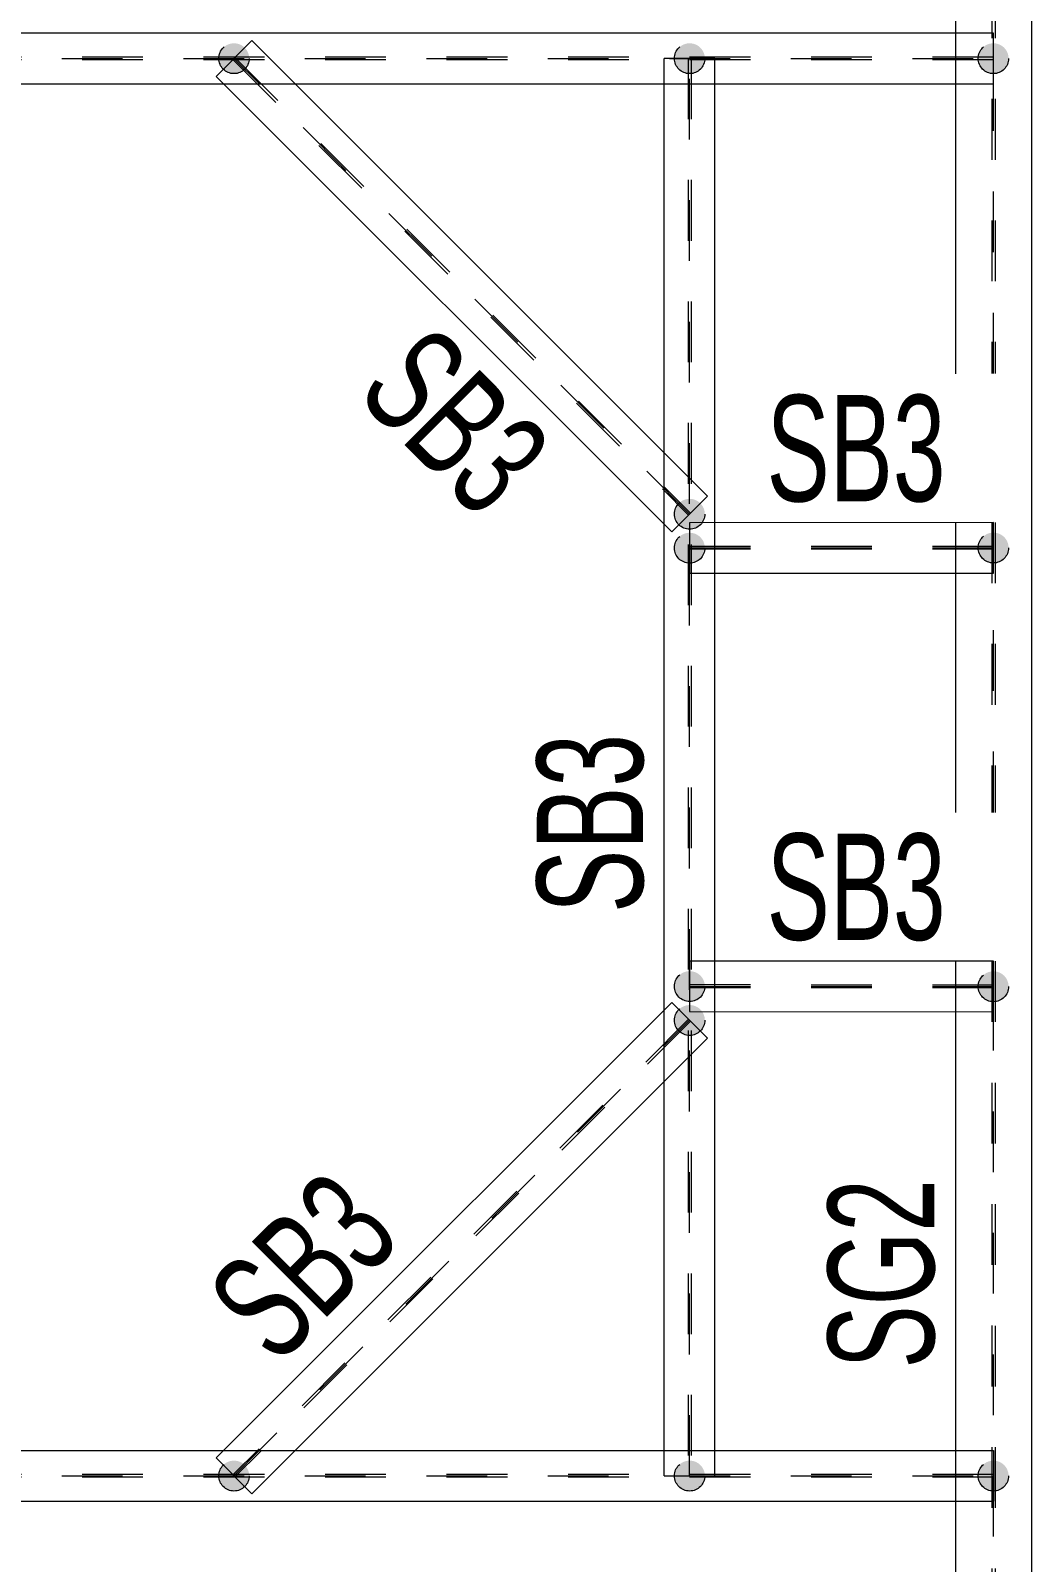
# Model space of a CAD drawing. Header units: millimetres. Extents: x -408 to 426, y -207 to 377.
# Drawn here: x 35 to 67.9, y 107.2 to 157.6 of the extents above; entities that cross this region are included whole.
import ezdxf

# ---------------------------------------------------------------- set-up
doc = ezdxf.new("R2010")
doc.units = ezdxf.units.MM
doc.linetypes.add('XKITLINE00', pattern=[0])
doc.linetypes.add('XKITLINE02', pattern=[4, 2, -2])
doc.layers.add('Part', color=1, linetype='Continuous', lineweight=0)
doc.layers.add('Part mark', color=1, linetype='Continuous', lineweight=0)
doc.styles.add('ROMSIM', font='ARIAL.TTF')

# ---------------------------------------------------------------- blocks, each defined once
blk = doc.blocks.new('*A26')
at = {"layer": 'Part'}
for points in [[(-0.025, 109.501), (-0.049, 109.502), (-0.073, 109.505), (-0.098, 109.51), (-0.121, 109.515), (-0.145, 109.522), (-0.168, 109.529), (-0.191, 109.538), (-0.214, 109.548), (-0.236, 109.559), (-0.257, 109.571), (-0.278, 109.584), (-0.298, 109.598), (-0.317, 109.613), (-0.336, 109.63), (-0.354, 109.646), (-0.37, 109.664), (-0.387, 109.683), (-0.402, 109.702), (-0.416, 109.722), (-0.429, 109.743), (-0.441, 109.764), (-0.452, 109.786), (-0.462, 109.809), (-0.471, 109.832), (-0.478, 109.855), (-0.485, 109.879), (-0.49, 109.902), (-0.495, 109.927), (-0.498, 109.951), (-0.499, 109.975), (-0.5, 110), (-0.499, 110.025), (-0.498, 110.049), (-0.495, 110.073), (-0.49, 110.098), (-0.485, 110.121), (-0.478, 110.145), (-0.471, 110.168), (-0.462, 110.191), (-0.452, 110.214), (-0.441, 110.236), (-0.429, 110.257), (-0.416, 110.278), (-0.402, 110.298), (-0.387, 110.317), (-0.37, 110.336), (-0.354, 110.354), (-0.336, 110.37), (-0.317, 110.387), (-0.298, 110.402), (-0.278, 110.416), (-0.257, 110.429), (-0.236, 110.441), (-0.214, 110.452), (-0.191, 110.462), (-0.168, 110.471), (-0.145, 110.478), (-0.121, 110.485), (-0.098, 110.49), (-0.073, 110.495), (-0.049, 110.498), (-0.025, 110.499), (0, 110.5), (0.025, 110.499), (0.049, 110.498), (0.073, 110.495), (0.098, 110.49), (0.121, 110.485), (0.145, 110.478), (0.168, 110.471), (0.191, 110.462), (0.214, 110.452), (0.236, 110.441), (0.257, 110.429), (0.278, 110.416), (0.298, 110.402), (0.317, 110.387), (0.336, 110.37), (0.354, 110.354), (0.37, 110.336), (0.387, 110.317), (0.402, 110.298), (0.416, 110.278), (0.429, 110.257), (0.441, 110.236), (0.452, 110.214), (0.462, 110.191), (0.471, 110.168), (0.478, 110.145), (0.485, 110.121), (0.49, 110.098), (0.495, 110.073), (0.498, 110.049), (0.499, 110.025), (0.5, 110), (0.499, 109.975), (0.498, 109.951), (0.495, 109.927), (0.49, 109.902), (0.485, 109.879), (0.478, 109.855), (0.471, 109.832), (0.462, 109.809), (0.452, 109.786), (0.441, 109.764), (0.429, 109.743), (0.416, 109.722), (0.402, 109.702), (0.387, 109.683), (0.37, 109.664), (0.354, 109.646), (0.336, 109.63), (0.317, 109.613), (0.298, 109.598), (0.278, 109.584), (0.257, 109.571), (0.236, 109.559), (0.214, 109.548), (0.191, 109.538), (0.168, 109.529), (0.145, 109.522), (0.121, 109.515), (0.098, 109.51), (0.073, 109.505), (0.049, 109.502), (0.025, 109.501), (0, 109.5)], [(66.642, 109.501), (66.618, 109.502), (66.593, 109.505), (66.569, 109.51), (66.545, 109.515), (66.522, 109.522), (66.498, 109.529), (66.475, 109.538), (66.453, 109.548), (66.431, 109.559), (66.41, 109.571), (66.389, 109.584), (66.369, 109.598), (66.349, 109.613), (66.331, 109.63), (66.313, 109.646), (66.296, 109.664), (66.28, 109.683), (66.265, 109.702), (66.251, 109.722), (66.238, 109.743), (66.226, 109.764), (66.215, 109.786), (66.205, 109.809), (66.196, 109.832), (66.188, 109.855), (66.182, 109.879), (66.176, 109.902), (66.172, 109.927), (66.169, 109.951), (66.167, 109.975), (66.167, 110), (66.167, 110.025), (66.169, 110.049), (66.172, 110.073), (66.176, 110.098), (66.182, 110.121), (66.188, 110.145), (66.196, 110.168), (66.205, 110.191), (66.215, 110.214), (66.226, 110.236), (66.238, 110.257), (66.251, 110.278), (66.265, 110.298), (66.28, 110.317), (66.296, 110.336), (66.313, 110.354), (66.331, 110.37), (66.349, 110.387), (66.369, 110.402), (66.389, 110.416), (66.41, 110.429), (66.431, 110.441), (66.453, 110.452), (66.475, 110.462), (66.498, 110.471), (66.522, 110.478), (66.545, 110.485), (66.569, 110.49), (66.593, 110.495), (66.618, 110.498), (66.642, 110.499), (66.667, 110.5), (66.691, 110.499), (66.716, 110.498), (66.74, 110.495), (66.764, 110.49), (66.788, 110.485), (66.812, 110.478), (66.835, 110.471), (66.858, 110.462), (66.88, 110.452), (66.902, 110.441), (66.924, 110.429), (66.944, 110.416), (66.965, 110.402), (66.984, 110.387), (67.002, 110.37), (67.02, 110.354), (67.037, 110.336), (67.053, 110.317), (67.068, 110.298), (67.082, 110.278), (67.096, 110.257), (67.108, 110.236), (67.119, 110.214), (67.129, 110.191), (67.137, 110.168), (67.145, 110.145), (67.152, 110.121), (67.157, 110.098), (67.161, 110.073), (67.164, 110.049), (67.166, 110.025), (67.167, 110), (67.166, 109.975), (67.164, 109.951), (67.161, 109.927), (67.157, 109.902), (67.152, 109.879), (67.145, 109.855), (67.137, 109.832), (67.129, 109.809), (67.119, 109.786), (67.108, 109.764), (67.096, 109.743), (67.082, 109.722), (67.068, 109.702), (67.053, 109.683), (67.037, 109.664), (67.02, 109.646), (67.002, 109.63), (66.984, 109.613), (66.965, 109.598), (66.944, 109.584), (66.924, 109.571), (66.902, 109.559), (66.88, 109.548), (66.858, 109.538), (66.835, 109.529), (66.812, 109.522), (66.788, 109.515), (66.764, 109.51), (66.74, 109.505), (66.716, 109.502), (66.691, 109.501), (66.667, 109.5)]]:
    blk.add_hatch(color=1, dxfattribs=at).paths.add_polyline_path(points, flags=17)
at = {"layer": 'Part', "color": 2, "linetype": 'XKITLINE00', "lineweight": 0}
for p, q in [((0, 110.833), (0, 109.167)), ((0, 110.833), (66.667, 110.833)), ((66.667, 110.833), (66.667, 109.167)), ((0, 109.167), (66.667, 109.167))]:
    blk.add_line(p, q, dxfattribs=at)
at = {"layer": 'Part', "color": 7, "linetype": 'XKITLINE02', "lineweight": 0}
for p, q in [((66.667, 110.046), (0, 110.046)), ((66.667, 109.954), (0, 109.954))]:
    blk.add_line(p, q, dxfattribs=at)
at = {"layer": 'Part', "color": 1, "linetype": 'XKITLINE02', "lineweight": 0}
blk.add_line((0, 110), (66.667, 110), dxfattribs=at)
for centre in [(0, 110), (66.667, 110)]:
    blk.add_circle(centre, 0.5, dxfattribs=at)
blk = doc.blocks.new('*A31')
at = {"layer": 'Part'}
for points in [[(56.642, 125.617), (56.618, 125.619), (56.593, 125.622), (56.569, 125.626), (56.545, 125.632), (56.522, 125.638), (56.498, 125.646), (56.475, 125.655), (56.453, 125.665), (56.431, 125.676), (56.41, 125.688), (56.389, 125.701), (56.369, 125.715), (56.349, 125.73), (56.331, 125.746), (56.313, 125.763), (56.296, 125.781), (56.28, 125.799), (56.265, 125.819), (56.251, 125.839), (56.238, 125.86), (56.226, 125.881), (56.215, 125.903), (56.205, 125.925), (56.196, 125.948), (56.188, 125.972), (56.182, 125.995), (56.176, 126.019), (56.172, 126.043), (56.169, 126.068), (56.167, 126.092), (56.167, 126.117), (56.167, 126.141), (56.169, 126.166), (56.172, 126.19), (56.176, 126.214), (56.182, 126.238), (56.188, 126.262), (56.196, 126.285), (56.205, 126.308), (56.215, 126.33), (56.226, 126.352), (56.238, 126.374), (56.251, 126.394), (56.265, 126.415), (56.28, 126.434), (56.296, 126.452), (56.313, 126.47), (56.331, 126.487), (56.349, 126.503), (56.369, 126.518), (56.389, 126.532), (56.41, 126.546), (56.431, 126.558), (56.453, 126.569), (56.475, 126.579), (56.498, 126.587), (56.522, 126.595), (56.545, 126.602), (56.569, 126.607), (56.593, 126.611), (56.618, 126.614), (56.642, 126.616), (56.667, 126.617), (56.691, 126.616), (56.716, 126.614), (56.74, 126.611), (56.764, 126.607), (56.788, 126.602), (56.812, 126.595), (56.835, 126.587), (56.858, 126.579), (56.88, 126.569), (56.902, 126.558), (56.924, 126.546), (56.944, 126.532), (56.965, 126.518), (56.984, 126.503), (57.002, 126.487), (57.02, 126.47), (57.037, 126.452), (57.053, 126.434), (57.068, 126.415), (57.082, 126.394), (57.096, 126.374), (57.108, 126.352), (57.119, 126.33), (57.129, 126.308), (57.137, 126.285), (57.145, 126.262), (57.152, 126.238), (57.157, 126.214), (57.161, 126.19), (57.164, 126.166), (57.166, 126.141), (57.167, 126.117), (57.166, 126.092), (57.164, 126.068), (57.161, 126.043), (57.157, 126.019), (57.152, 125.995), (57.145, 125.972), (57.137, 125.948), (57.129, 125.925), (57.119, 125.903), (57.108, 125.881), (57.096, 125.86), (57.082, 125.839), (57.068, 125.819), (57.053, 125.799), (57.037, 125.781), (57.02, 125.763), (57.002, 125.746), (56.984, 125.73), (56.965, 125.715), (56.944, 125.701), (56.924, 125.688), (56.902, 125.676), (56.88, 125.665), (56.858, 125.655), (56.835, 125.646), (56.812, 125.638), (56.788, 125.632), (56.764, 125.626), (56.74, 125.622), (56.716, 125.619), (56.691, 125.617), (56.667, 125.617)], [(66.642, 125.612), (66.618, 125.614), (66.593, 125.617), (66.569, 125.621), (66.545, 125.626), (66.522, 125.633), (66.498, 125.64), (66.475, 125.649), (66.453, 125.659), (66.431, 125.67), (66.41, 125.682), (66.389, 125.695), (66.369, 125.71), (66.349, 125.725), (66.331, 125.741), (66.313, 125.758), (66.296, 125.775), (66.28, 125.794), (66.265, 125.813), (66.251, 125.833), (66.238, 125.854), (66.226, 125.875), (66.215, 125.897), (66.205, 125.92), (66.196, 125.943), (66.188, 125.966), (66.182, 125.99), (66.176, 126.014), (66.172, 126.038), (66.169, 126.062), (66.167, 126.087), (66.167, 126.111), (66.167, 126.136), (66.169, 126.16), (66.172, 126.185), (66.176, 126.209), (66.182, 126.233), (66.188, 126.256), (66.196, 126.28), (66.205, 126.303), (66.215, 126.325), (66.226, 126.347), (66.238, 126.368), (66.251, 126.389), (66.265, 126.409), (66.28, 126.428), (66.296, 126.447), (66.313, 126.465), (66.331, 126.482), (66.349, 126.498), (66.369, 126.513), (66.389, 126.527), (66.41, 126.54), (66.431, 126.552), (66.453, 126.563), (66.475, 126.573), (66.498, 126.582), (66.522, 126.59), (66.545, 126.596), (66.569, 126.602), (66.593, 126.606), (66.618, 126.609), (66.642, 126.611), (66.667, 126.611), (66.691, 126.611), (66.716, 126.609), (66.74, 126.606), (66.764, 126.602), (66.788, 126.596), (66.812, 126.59), (66.835, 126.582), (66.858, 126.573), (66.88, 126.563), (66.902, 126.552), (66.924, 126.54), (66.944, 126.527), (66.965, 126.513), (66.984, 126.498), (67.002, 126.482), (67.02, 126.465), (67.037, 126.447), (67.053, 126.428), (67.068, 126.409), (67.082, 126.389), (67.096, 126.368), (67.108, 126.347), (67.119, 126.325), (67.129, 126.303), (67.137, 126.28), (67.145, 126.256), (67.152, 126.233), (67.157, 126.209), (67.161, 126.185), (67.164, 126.16), (67.166, 126.136), (67.167, 126.111), (67.166, 126.087), (67.164, 126.062), (67.161, 126.038), (67.157, 126.014), (67.152, 125.99), (67.145, 125.966), (67.137, 125.943), (67.129, 125.92), (67.119, 125.897), (67.108, 125.875), (67.096, 125.854), (67.082, 125.833), (67.068, 125.813), (67.053, 125.794), (67.037, 125.775), (67.02, 125.758), (67.002, 125.741), (66.984, 125.725), (66.965, 125.71), (66.944, 125.695), (66.924, 125.682), (66.902, 125.67), (66.88, 125.659), (66.858, 125.649), (66.835, 125.64), (66.812, 125.633), (66.788, 125.626), (66.764, 125.621), (66.74, 125.617), (66.716, 125.614), (66.691, 125.612), (66.667, 125.611)]]:
    blk.add_hatch(color=1, dxfattribs=at).paths.add_polyline_path(points, flags=17)
at = {"layer": 'Part', "color": 2, "linetype": 'XKITLINE00', "lineweight": 0}
for p, q in [((56.667, 126.95), (56.666, 125.283)), ((58.501, 126.949), (56.667, 126.95)), ((66.667, 126.944), (58.501, 126.949)), ((66.666, 125.278), (66.667, 126.944)), ((56.666, 125.283), (66.666, 125.278))]:
    blk.add_line(p, q, dxfattribs=at)
at = {"layer": 'Part', "color": 7, "linetype": 'XKITLINE02', "lineweight": 0}
for p, q in [((66.667, 126.157), (56.667, 126.162)), ((66.667, 126.065), (56.667, 126.071))]:
    blk.add_line(p, q, dxfattribs=at)
at = {"layer": 'Part', "color": 1, "linetype": 'XKITLINE02', "lineweight": 0}
blk.add_line((56.667, 126.117), (66.667, 126.111), dxfattribs=at)
for centre in [(56.667, 126.117), (66.667, 126.111)]:
    blk.add_circle(centre, 0.5, dxfattribs=at)
blk = doc.blocks.new('*A33')
at = {"layer": 'Part'}
for points in [[(56.642, 124.501), (56.618, 124.502), (56.593, 124.505), (56.569, 124.51), (56.545, 124.515), (56.522, 124.522), (56.498, 124.529), (56.475, 124.538), (56.453, 124.548), (56.431, 124.559), (56.41, 124.571), (56.389, 124.584), (56.369, 124.598), (56.349, 124.613), (56.331, 124.63), (56.313, 124.646), (56.296, 124.664), (56.28, 124.683), (56.265, 124.702), (56.251, 124.722), (56.238, 124.743), (56.226, 124.764), (56.215, 124.786), (56.205, 124.809), (56.196, 124.832), (56.188, 124.855), (56.182, 124.879), (56.176, 124.902), (56.172, 124.927), (56.169, 124.951), (56.167, 124.975), (56.167, 125), (56.167, 125.025), (56.169, 125.049), (56.172, 125.073), (56.176, 125.098), (56.182, 125.121), (56.188, 125.145), (56.196, 125.168), (56.205, 125.191), (56.215, 125.214), (56.226, 125.236), (56.238, 125.257), (56.251, 125.278), (56.265, 125.298), (56.28, 125.317), (56.296, 125.336), (56.313, 125.354), (56.331, 125.37), (56.349, 125.387), (56.369, 125.402), (56.389, 125.416), (56.41, 125.429), (56.431, 125.441), (56.453, 125.452), (56.475, 125.462), (56.498, 125.471), (56.522, 125.478), (56.545, 125.485), (56.569, 125.49), (56.593, 125.495), (56.618, 125.498), (56.642, 125.499), (56.667, 125.5), (56.691, 125.499), (56.716, 125.498), (56.74, 125.495), (56.764, 125.49), (56.788, 125.485), (56.812, 125.478), (56.835, 125.471), (56.858, 125.462), (56.88, 125.452), (56.902, 125.441), (56.924, 125.429), (56.944, 125.416), (56.965, 125.402), (56.984, 125.387), (57.002, 125.37), (57.02, 125.354), (57.037, 125.336), (57.053, 125.317), (57.068, 125.298), (57.082, 125.278), (57.096, 125.257), (57.108, 125.236), (57.119, 125.214), (57.129, 125.191), (57.137, 125.168), (57.145, 125.145), (57.152, 125.121), (57.157, 125.098), (57.161, 125.073), (57.164, 125.049), (57.166, 125.025), (57.167, 125), (57.166, 124.975), (57.164, 124.951), (57.161, 124.927), (57.157, 124.902), (57.152, 124.879), (57.145, 124.855), (57.137, 124.832), (57.129, 124.809), (57.119, 124.786), (57.108, 124.764), (57.096, 124.743), (57.082, 124.722), (57.068, 124.702), (57.053, 124.683), (57.037, 124.664), (57.02, 124.646), (57.002, 124.63), (56.984, 124.613), (56.965, 124.598), (56.944, 124.584), (56.924, 124.571), (56.902, 124.559), (56.88, 124.548), (56.858, 124.538), (56.835, 124.529), (56.812, 124.522), (56.788, 124.515), (56.764, 124.51), (56.74, 124.505), (56.716, 124.502), (56.691, 124.501), (56.667, 124.5)], [(41.642, 109.501), (41.618, 109.502), (41.593, 109.505), (41.569, 109.51), (41.545, 109.515), (41.522, 109.522), (41.498, 109.529), (41.475, 109.538), (41.453, 109.548), (41.431, 109.559), (41.41, 109.571), (41.389, 109.584), (41.369, 109.598), (41.349, 109.613), (41.331, 109.63), (41.313, 109.646), (41.296, 109.664), (41.28, 109.683), (41.265, 109.702), (41.251, 109.722), (41.238, 109.743), (41.226, 109.764), (41.215, 109.786), (41.205, 109.809), (41.196, 109.832), (41.188, 109.855), (41.182, 109.879), (41.176, 109.902), (41.172, 109.927), (41.169, 109.951), (41.167, 109.975), (41.167, 110), (41.167, 110.025), (41.169, 110.049), (41.172, 110.073), (41.176, 110.098), (41.182, 110.121), (41.188, 110.145), (41.196, 110.168), (41.205, 110.191), (41.215, 110.214), (41.226, 110.236), (41.238, 110.257), (41.251, 110.278), (41.265, 110.298), (41.28, 110.317), (41.296, 110.336), (41.313, 110.354), (41.331, 110.37), (41.349, 110.387), (41.369, 110.402), (41.389, 110.416), (41.41, 110.429), (41.431, 110.441), (41.453, 110.452), (41.475, 110.462), (41.498, 110.471), (41.522, 110.478), (41.545, 110.485), (41.569, 110.49), (41.593, 110.495), (41.618, 110.498), (41.642, 110.499), (41.667, 110.5), (41.691, 110.499), (41.716, 110.498), (41.74, 110.495), (41.764, 110.49), (41.788, 110.485), (41.812, 110.478), (41.835, 110.471), (41.858, 110.462), (41.88, 110.452), (41.902, 110.441), (41.924, 110.429), (41.944, 110.416), (41.965, 110.402), (41.984, 110.387), (42.002, 110.37), (42.02, 110.354), (42.037, 110.336), (42.053, 110.317), (42.068, 110.298), (42.082, 110.278), (42.096, 110.257), (42.108, 110.236), (42.119, 110.214), (42.129, 110.191), (42.137, 110.168), (42.145, 110.145), (42.152, 110.121), (42.157, 110.098), (42.161, 110.073), (42.164, 110.049), (42.166, 110.025), (42.167, 110), (42.166, 109.975), (42.164, 109.951), (42.161, 109.927), (42.157, 109.902), (42.152, 109.879), (42.145, 109.855), (42.137, 109.832), (42.129, 109.809), (42.119, 109.786), (42.108, 109.764), (42.096, 109.743), (42.082, 109.722), (42.068, 109.702), (42.053, 109.683), (42.037, 109.664), (42.02, 109.646), (42.002, 109.63), (41.984, 109.613), (41.965, 109.598), (41.944, 109.584), (41.924, 109.571), (41.902, 109.559), (41.88, 109.548), (41.858, 109.538), (41.835, 109.529), (41.812, 109.522), (41.788, 109.515), (41.764, 109.51), (41.74, 109.505), (41.716, 109.502), (41.691, 109.501), (41.667, 109.5)]]:
    blk.add_hatch(color=1, dxfattribs=at).paths.add_polyline_path(points, flags=17)
at = {"layer": 'Part', "color": 2, "linetype": 'XKITLINE00', "lineweight": 0}
for p, q in [((56.077, 125.589), (43.081, 112.593)), ((57.256, 124.411), (56.077, 125.589)), ((42.256, 109.411), (57.256, 124.411)), ((43.081, 112.593), (41.077, 110.589)), ((41.077, 110.589), (42.256, 109.411))]:
    blk.add_line(p, q, dxfattribs=at)
at = {"layer": 'Part', "color": 7, "linetype": 'XKITLINE02', "lineweight": 0}
for p, q in [((56.634, 125.032), (41.634, 110.032)), ((56.699, 124.968), (41.699, 109.968))]:
    blk.add_line(p, q, dxfattribs=at)
at = {"layer": 'Part', "color": 1, "linetype": 'XKITLINE02', "lineweight": 0}
blk.add_line((41.667, 110), (56.667, 125), dxfattribs=at)
for centre in [(56.667, 125), (41.667, 110)]:
    blk.add_circle(centre, 0.5, dxfattribs=at)
blk = doc.blocks.new('*A36')
at = {"layer": 'Part', "color": 2, "linetype": 'XKITLINE00', "lineweight": 0}
for p, q in [((65.417, 183.267), (65.417, 146.288)), ((67.917, 183.267), (67.917, 100.067)), ((65.417, 141.388), (65.417, 131.845)), ((65.417, 126.945), (65.417, 100.067))]:
    blk.add_line(p, q, dxfattribs=at)
at = {"layer": 'Part', "color": 7, "linetype": 'XKITLINE02', "lineweight": 0}
for p, q in [((66.612, 183.333), (66.612, 146.289)), ((66.721, 183.333), (66.721, 146.289)), ((66.612, 141.389), (66.612, 131.845)), ((66.721, 141.389), (66.721, 131.844)), ((66.612, 126.945), (66.612, 100)), ((66.721, 126.944), (66.721, 100))]:
    blk.add_line(p, q, dxfattribs=at)
at = {"layer": 'Part', "color": 1, "linetype": 'XKITLINE02', "lineweight": 0}
for p, q in [((66.667, 146.289), (66.667, 183.333)), ((66.667, 131.845), (66.667, 141.389)), ((66.667, 100), (66.667, 126.945))]:
    blk.add_line(p, q, dxfattribs=at)
blk = doc.blocks.new('*A38')
at = {"layer": 'Part'}
for points in [[(-0.025, 156.167), (-0.049, 156.169), (-0.073, 156.172), (-0.098, 156.176), (-0.121, 156.182), (-0.145, 156.188), (-0.168, 156.196), (-0.191, 156.205), (-0.214, 156.215), (-0.236, 156.226), (-0.257, 156.238), (-0.278, 156.251), (-0.298, 156.265), (-0.317, 156.28), (-0.336, 156.296), (-0.354, 156.313), (-0.37, 156.331), (-0.387, 156.349), (-0.402, 156.369), (-0.416, 156.389), (-0.429, 156.41), (-0.441, 156.431), (-0.452, 156.453), (-0.462, 156.475), (-0.471, 156.498), (-0.478, 156.522), (-0.485, 156.545), (-0.49, 156.569), (-0.495, 156.593), (-0.498, 156.618), (-0.499, 156.642), (-0.5, 156.667), (-0.499, 156.691), (-0.498, 156.716), (-0.495, 156.74), (-0.49, 156.764), (-0.485, 156.788), (-0.478, 156.812), (-0.471, 156.835), (-0.462, 156.858), (-0.452, 156.88), (-0.441, 156.902), (-0.429, 156.924), (-0.416, 156.944), (-0.402, 156.965), (-0.387, 156.984), (-0.37, 157.002), (-0.354, 157.02), (-0.336, 157.037), (-0.317, 157.053), (-0.298, 157.068), (-0.278, 157.082), (-0.257, 157.096), (-0.236, 157.108), (-0.214, 157.119), (-0.191, 157.129), (-0.168, 157.137), (-0.145, 157.145), (-0.121, 157.152), (-0.098, 157.157), (-0.073, 157.161), (-0.049, 157.164), (-0.025, 157.166), (0, 157.167), (0.025, 157.166), (0.049, 157.164), (0.073, 157.161), (0.098, 157.157), (0.121, 157.152), (0.145, 157.145), (0.168, 157.137), (0.191, 157.129), (0.214, 157.119), (0.236, 157.108), (0.257, 157.096), (0.278, 157.082), (0.298, 157.068), (0.317, 157.053), (0.336, 157.037), (0.354, 157.02), (0.37, 157.002), (0.387, 156.984), (0.402, 156.965), (0.416, 156.944), (0.429, 156.924), (0.441, 156.902), (0.452, 156.88), (0.462, 156.858), (0.471, 156.835), (0.478, 156.812), (0.485, 156.788), (0.49, 156.764), (0.495, 156.74), (0.498, 156.716), (0.499, 156.691), (0.5, 156.667), (0.499, 156.642), (0.498, 156.618), (0.495, 156.593), (0.49, 156.569), (0.485, 156.545), (0.478, 156.522), (0.471, 156.498), (0.462, 156.475), (0.452, 156.453), (0.441, 156.431), (0.429, 156.41), (0.416, 156.389), (0.402, 156.369), (0.387, 156.349), (0.37, 156.331), (0.354, 156.313), (0.336, 156.296), (0.317, 156.28), (0.298, 156.265), (0.278, 156.251), (0.257, 156.238), (0.236, 156.226), (0.214, 156.215), (0.191, 156.205), (0.168, 156.196), (0.145, 156.188), (0.121, 156.182), (0.098, 156.176), (0.073, 156.172), (0.049, 156.169), (0.025, 156.167), (0, 156.167)], [(66.642, 156.167), (66.618, 156.169), (66.593, 156.172), (66.569, 156.176), (66.545, 156.182), (66.522, 156.188), (66.498, 156.196), (66.475, 156.205), (66.453, 156.215), (66.431, 156.226), (66.41, 156.238), (66.389, 156.251), (66.369, 156.265), (66.349, 156.28), (66.331, 156.296), (66.313, 156.313), (66.296, 156.331), (66.28, 156.349), (66.265, 156.369), (66.251, 156.389), (66.238, 156.41), (66.226, 156.431), (66.215, 156.453), (66.205, 156.475), (66.196, 156.498), (66.188, 156.522), (66.182, 156.545), (66.176, 156.569), (66.172, 156.593), (66.169, 156.618), (66.167, 156.642), (66.167, 156.667), (66.167, 156.691), (66.169, 156.716), (66.172, 156.74), (66.176, 156.764), (66.182, 156.788), (66.188, 156.812), (66.196, 156.835), (66.205, 156.858), (66.215, 156.88), (66.226, 156.902), (66.238, 156.924), (66.251, 156.944), (66.265, 156.965), (66.28, 156.984), (66.296, 157.002), (66.313, 157.02), (66.331, 157.037), (66.349, 157.053), (66.369, 157.068), (66.389, 157.082), (66.41, 157.096), (66.431, 157.108), (66.453, 157.119), (66.475, 157.129), (66.498, 157.137), (66.522, 157.145), (66.545, 157.152), (66.569, 157.157), (66.593, 157.161), (66.618, 157.164), (66.642, 157.166), (66.667, 157.167), (66.691, 157.166), (66.716, 157.164), (66.74, 157.161), (66.764, 157.157), (66.788, 157.152), (66.812, 157.145), (66.835, 157.137), (66.858, 157.129), (66.88, 157.119), (66.902, 157.108), (66.924, 157.096), (66.944, 157.082), (66.965, 157.068), (66.984, 157.053), (67.002, 157.037), (67.02, 157.02), (67.037, 157.002), (67.053, 156.984), (67.068, 156.965), (67.082, 156.944), (67.096, 156.924), (67.108, 156.902), (67.119, 156.88), (67.129, 156.858), (67.137, 156.835), (67.145, 156.812), (67.152, 156.788), (67.157, 156.764), (67.161, 156.74), (67.164, 156.716), (67.166, 156.691), (67.167, 156.667), (67.166, 156.642), (67.164, 156.618), (67.161, 156.593), (67.157, 156.569), (67.152, 156.545), (67.145, 156.522), (67.137, 156.498), (67.129, 156.475), (67.119, 156.453), (67.108, 156.431), (67.096, 156.41), (67.082, 156.389), (67.068, 156.369), (67.053, 156.349), (67.037, 156.331), (67.02, 156.313), (67.002, 156.296), (66.984, 156.28), (66.965, 156.265), (66.944, 156.251), (66.924, 156.238), (66.902, 156.226), (66.88, 156.215), (66.858, 156.205), (66.835, 156.196), (66.812, 156.188), (66.788, 156.182), (66.764, 156.176), (66.74, 156.172), (66.716, 156.169), (66.691, 156.167), (66.667, 156.167)]]:
    blk.add_hatch(color=1, dxfattribs=at).paths.add_polyline_path(points, flags=17)
at = {"layer": 'Part', "color": 2, "linetype": 'XKITLINE00', "lineweight": 0}
for p, q in [((0, 157.5), (0, 155.833)), ((11.834, 157.5), (0, 157.5)), ((66.667, 157.5), (11.834, 157.5)), ((66.667, 155.833), (66.667, 157.5)), ((0, 155.833), (66.667, 155.833))]:
    blk.add_line(p, q, dxfattribs=at)
at = {"layer": 'Part', "color": 7, "linetype": 'XKITLINE02', "lineweight": 0}
for p, q in [((66.667, 156.713), (0, 156.713)), ((66.667, 156.621), (0, 156.621))]:
    blk.add_line(p, q, dxfattribs=at)
at = {"layer": 'Part', "color": 1, "linetype": 'XKITLINE02', "lineweight": 0}
blk.add_line((0, 156.667), (66.667, 156.667), dxfattribs=at)
for centre in [(0, 156.667), (66.667, 156.667)]:
    blk.add_circle(centre, 0.5, dxfattribs=at)
blk = doc.blocks.new('*A41')
at = {"layer": 'Part'}
for points in [[(56.642, 140.051), (56.618, 140.052), (56.593, 140.055), (56.569, 140.06), (56.545, 140.065), (56.522, 140.072), (56.498, 140.079), (56.475, 140.088), (56.453, 140.098), (56.431, 140.109), (56.41, 140.121), (56.389, 140.134), (56.369, 140.148), (56.349, 140.163), (56.331, 140.18), (56.313, 140.196), (56.296, 140.214), (56.28, 140.233), (56.265, 140.252), (56.251, 140.272), (56.238, 140.293), (56.226, 140.314), (56.215, 140.336), (56.205, 140.359), (56.196, 140.382), (56.188, 140.405), (56.182, 140.429), (56.176, 140.452), (56.172, 140.477), (56.169, 140.501), (56.167, 140.525), (56.167, 140.55), (56.167, 140.575), (56.169, 140.599), (56.172, 140.623), (56.176, 140.648), (56.182, 140.671), (56.188, 140.695), (56.196, 140.718), (56.205, 140.741), (56.215, 140.764), (56.226, 140.786), (56.238, 140.807), (56.251, 140.828), (56.265, 140.848), (56.28, 140.867), (56.296, 140.886), (56.313, 140.904), (56.331, 140.92), (56.349, 140.937), (56.369, 140.952), (56.389, 140.966), (56.41, 140.979), (56.431, 140.991), (56.453, 141.002), (56.475, 141.012), (56.498, 141.021), (56.522, 141.028), (56.545, 141.035), (56.569, 141.04), (56.593, 141.045), (56.618, 141.048), (56.642, 141.049), (56.667, 141.05), (56.691, 141.049), (56.716, 141.048), (56.74, 141.045), (56.764, 141.04), (56.788, 141.035), (56.812, 141.028), (56.835, 141.021), (56.858, 141.012), (56.88, 141.002), (56.902, 140.991), (56.924, 140.979), (56.944, 140.966), (56.965, 140.952), (56.984, 140.937), (57.002, 140.92), (57.02, 140.904), (57.037, 140.886), (57.053, 140.867), (57.068, 140.848), (57.082, 140.828), (57.096, 140.807), (57.108, 140.786), (57.119, 140.764), (57.129, 140.741), (57.137, 140.718), (57.145, 140.695), (57.152, 140.671), (57.157, 140.648), (57.161, 140.623), (57.164, 140.599), (57.166, 140.575), (57.167, 140.55), (57.166, 140.525), (57.164, 140.501), (57.161, 140.477), (57.157, 140.452), (57.152, 140.429), (57.145, 140.405), (57.137, 140.382), (57.129, 140.359), (57.119, 140.336), (57.108, 140.314), (57.096, 140.293), (57.082, 140.272), (57.068, 140.252), (57.053, 140.233), (57.037, 140.214), (57.02, 140.196), (57.002, 140.18), (56.984, 140.163), (56.965, 140.148), (56.944, 140.134), (56.924, 140.121), (56.902, 140.109), (56.88, 140.098), (56.858, 140.088), (56.835, 140.079), (56.812, 140.072), (56.788, 140.065), (56.764, 140.06), (56.74, 140.055), (56.716, 140.052), (56.691, 140.051), (56.667, 140.05)], [(66.642, 140.056), (66.618, 140.058), (66.593, 140.061), (66.569, 140.065), (66.545, 140.07), (66.522, 140.077), (66.498, 140.085), (66.475, 140.094), (66.453, 140.104), (66.431, 140.115), (66.41, 140.127), (66.389, 140.14), (66.369, 140.154), (66.349, 140.169), (66.331, 140.185), (66.313, 140.202), (66.296, 140.22), (66.28, 140.238), (66.265, 140.258), (66.251, 140.278), (66.238, 140.298), (66.226, 140.32), (66.215, 140.342), (66.205, 140.364), (66.196, 140.387), (66.188, 140.41), (66.182, 140.434), (66.176, 140.458), (66.172, 140.482), (66.169, 140.506), (66.167, 140.531), (66.167, 140.556), (66.167, 140.58), (66.169, 140.605), (66.172, 140.629), (66.176, 140.653), (66.182, 140.677), (66.188, 140.701), (66.196, 140.724), (66.205, 140.747), (66.215, 140.769), (66.226, 140.791), (66.238, 140.813), (66.251, 140.833), (66.265, 140.853), (66.28, 140.873), (66.296, 140.891), (66.313, 140.909), (66.331, 140.926), (66.349, 140.942), (66.369, 140.957), (66.389, 140.971), (66.41, 140.984), (66.431, 140.996), (66.453, 141.007), (66.475, 141.017), (66.498, 141.026), (66.522, 141.034), (66.545, 141.041), (66.569, 141.046), (66.593, 141.05), (66.618, 141.053), (66.642, 141.055), (66.667, 141.056), (66.691, 141.055), (66.716, 141.053), (66.74, 141.05), (66.764, 141.046), (66.788, 141.041), (66.812, 141.034), (66.835, 141.026), (66.858, 141.017), (66.88, 141.007), (66.902, 140.996), (66.924, 140.984), (66.944, 140.971), (66.965, 140.957), (66.984, 140.942), (67.002, 140.926), (67.02, 140.909), (67.037, 140.891), (67.053, 140.873), (67.068, 140.853), (67.082, 140.833), (67.096, 140.813), (67.108, 140.791), (67.119, 140.769), (67.129, 140.747), (67.137, 140.724), (67.145, 140.701), (67.152, 140.677), (67.157, 140.653), (67.161, 140.629), (67.164, 140.605), (67.166, 140.58), (67.167, 140.556), (67.166, 140.531), (67.164, 140.506), (67.161, 140.482), (67.157, 140.458), (67.152, 140.434), (67.145, 140.41), (67.137, 140.387), (67.129, 140.364), (67.119, 140.342), (67.108, 140.32), (67.096, 140.298), (67.082, 140.278), (67.068, 140.258), (67.053, 140.238), (67.037, 140.22), (67.02, 140.202), (67.002, 140.185), (66.984, 140.169), (66.965, 140.154), (66.944, 140.14), (66.924, 140.127), (66.902, 140.115), (66.88, 140.104), (66.858, 140.094), (66.835, 140.085), (66.812, 140.077), (66.788, 140.07), (66.764, 140.065), (66.74, 140.061), (66.716, 140.058), (66.691, 140.056), (66.667, 140.056)]]:
    blk.add_hatch(color=1, dxfattribs=at).paths.add_polyline_path(points, flags=17)
at = {"layer": 'Part', "color": 2, "linetype": 'XKITLINE00', "lineweight": 0}
for p, q in [((66.666, 141.389), (56.666, 141.383)), ((56.666, 141.383), (56.667, 139.717)), ((66.667, 139.722), (66.666, 141.389)), ((56.667, 139.717), (66.667, 139.722))]:
    blk.add_line(p, q, dxfattribs=at)
at = {"layer": 'Part', "color": 7, "linetype": 'XKITLINE02', "lineweight": 0}
for p, q in [((66.667, 140.601), (56.667, 140.596)), ((66.667, 140.51), (56.667, 140.504))]:
    blk.add_line(p, q, dxfattribs=at)
at = {"layer": 'Part', "color": 1, "linetype": 'XKITLINE02', "lineweight": 0}
blk.add_line((56.667, 140.55), (66.667, 140.556), dxfattribs=at)
for centre in [(56.667, 140.55), (66.667, 140.556)]:
    blk.add_circle(centre, 0.5, dxfattribs=at)
blk = doc.blocks.new('*A44')
at = {"layer": 'Part'}
for points in [[(41.642, 156.167), (41.618, 156.169), (41.593, 156.172), (41.569, 156.176), (41.545, 156.182), (41.522, 156.188), (41.498, 156.196), (41.475, 156.205), (41.453, 156.215), (41.431, 156.226), (41.41, 156.238), (41.389, 156.251), (41.369, 156.265), (41.349, 156.28), (41.331, 156.296), (41.313, 156.313), (41.296, 156.331), (41.28, 156.349), (41.265, 156.369), (41.251, 156.389), (41.238, 156.41), (41.226, 156.431), (41.215, 156.453), (41.205, 156.475), (41.196, 156.498), (41.188, 156.522), (41.182, 156.545), (41.176, 156.569), (41.172, 156.593), (41.169, 156.618), (41.167, 156.642), (41.167, 156.667), (41.167, 156.691), (41.169, 156.716), (41.172, 156.74), (41.176, 156.764), (41.182, 156.788), (41.188, 156.812), (41.196, 156.835), (41.205, 156.858), (41.215, 156.88), (41.226, 156.902), (41.238, 156.924), (41.251, 156.944), (41.265, 156.965), (41.28, 156.984), (41.296, 157.002), (41.313, 157.02), (41.331, 157.037), (41.349, 157.053), (41.369, 157.068), (41.389, 157.082), (41.41, 157.096), (41.431, 157.108), (41.453, 157.119), (41.475, 157.129), (41.498, 157.137), (41.522, 157.145), (41.545, 157.152), (41.569, 157.157), (41.593, 157.161), (41.618, 157.164), (41.642, 157.166), (41.667, 157.167), (41.691, 157.166), (41.716, 157.164), (41.74, 157.161), (41.764, 157.157), (41.788, 157.152), (41.812, 157.145), (41.835, 157.137), (41.858, 157.129), (41.88, 157.119), (41.902, 157.108), (41.924, 157.096), (41.944, 157.082), (41.965, 157.068), (41.984, 157.053), (42.002, 157.037), (42.02, 157.02), (42.037, 157.002), (42.053, 156.984), (42.068, 156.965), (42.082, 156.944), (42.096, 156.924), (42.108, 156.902), (42.119, 156.88), (42.129, 156.858), (42.137, 156.835), (42.145, 156.812), (42.152, 156.788), (42.157, 156.764), (42.161, 156.74), (42.164, 156.716), (42.166, 156.691), (42.167, 156.667), (42.166, 156.642), (42.164, 156.618), (42.161, 156.593), (42.157, 156.569), (42.152, 156.545), (42.145, 156.522), (42.137, 156.498), (42.129, 156.475), (42.119, 156.453), (42.108, 156.431), (42.096, 156.41), (42.082, 156.389), (42.068, 156.369), (42.053, 156.349), (42.037, 156.331), (42.02, 156.313), (42.002, 156.296), (41.984, 156.28), (41.965, 156.265), (41.944, 156.251), (41.924, 156.238), (41.902, 156.226), (41.88, 156.215), (41.858, 156.205), (41.835, 156.196), (41.812, 156.188), (41.788, 156.182), (41.764, 156.176), (41.74, 156.172), (41.716, 156.169), (41.691, 156.167), (41.667, 156.167)], [(56.642, 141.167), (56.618, 141.169), (56.593, 141.172), (56.569, 141.176), (56.545, 141.182), (56.522, 141.188), (56.498, 141.196), (56.475, 141.205), (56.453, 141.215), (56.431, 141.226), (56.41, 141.238), (56.389, 141.251), (56.369, 141.265), (56.349, 141.28), (56.331, 141.296), (56.313, 141.313), (56.296, 141.331), (56.28, 141.349), (56.265, 141.369), (56.251, 141.389), (56.238, 141.41), (56.226, 141.431), (56.215, 141.453), (56.205, 141.475), (56.196, 141.498), (56.188, 141.522), (56.182, 141.545), (56.176, 141.569), (56.172, 141.593), (56.169, 141.618), (56.167, 141.642), (56.167, 141.667), (56.167, 141.691), (56.169, 141.716), (56.172, 141.74), (56.176, 141.764), (56.182, 141.788), (56.188, 141.812), (56.196, 141.835), (56.205, 141.858), (56.215, 141.88), (56.226, 141.902), (56.238, 141.924), (56.251, 141.944), (56.265, 141.965), (56.28, 141.984), (56.296, 142.002), (56.313, 142.02), (56.331, 142.037), (56.349, 142.053), (56.369, 142.068), (56.389, 142.082), (56.41, 142.096), (56.431, 142.108), (56.453, 142.119), (56.475, 142.129), (56.498, 142.137), (56.522, 142.145), (56.545, 142.152), (56.569, 142.157), (56.593, 142.161), (56.618, 142.164), (56.642, 142.166), (56.667, 142.167), (56.691, 142.166), (56.716, 142.164), (56.74, 142.161), (56.764, 142.157), (56.788, 142.152), (56.812, 142.145), (56.835, 142.137), (56.858, 142.129), (56.88, 142.119), (56.902, 142.108), (56.924, 142.096), (56.944, 142.082), (56.965, 142.068), (56.984, 142.053), (57.002, 142.037), (57.02, 142.02), (57.037, 142.002), (57.053, 141.984), (57.068, 141.965), (57.082, 141.944), (57.096, 141.924), (57.108, 141.902), (57.119, 141.88), (57.129, 141.858), (57.137, 141.835), (57.145, 141.812), (57.152, 141.788), (57.157, 141.764), (57.161, 141.74), (57.164, 141.716), (57.166, 141.691), (57.167, 141.667), (57.166, 141.642), (57.164, 141.618), (57.161, 141.593), (57.157, 141.569), (57.152, 141.545), (57.145, 141.522), (57.137, 141.498), (57.129, 141.475), (57.119, 141.453), (57.108, 141.431), (57.096, 141.41), (57.082, 141.389), (57.068, 141.369), (57.053, 141.349), (57.037, 141.331), (57.02, 141.313), (57.002, 141.296), (56.984, 141.28), (56.965, 141.265), (56.944, 141.251), (56.924, 141.238), (56.902, 141.226), (56.88, 141.215), (56.858, 141.205), (56.835, 141.196), (56.812, 141.188), (56.788, 141.182), (56.764, 141.176), (56.74, 141.172), (56.716, 141.169), (56.691, 141.167), (56.667, 141.167)]]:
    blk.add_hatch(color=1, dxfattribs=at).paths.add_polyline_path(points, flags=17)
at = {"layer": 'Part', "color": 2, "linetype": 'XKITLINE00', "lineweight": 0}
for p, q in [((42.256, 157.256), (41.077, 156.077)), ((57.256, 142.256), (42.256, 157.256)), ((56.077, 141.077), (41.077, 156.077)), ((56.077, 141.077), (57.256, 142.256))]:
    blk.add_line(p, q, dxfattribs=at)
at = {"layer": 'Part', "color": 7, "linetype": 'XKITLINE02', "lineweight": 0}
for p, q in [((41.634, 156.634), (56.634, 141.634)), ((41.699, 156.699), (56.699, 141.699))]:
    blk.add_line(p, q, dxfattribs=at)
at = {"layer": 'Part', "color": 1, "linetype": 'XKITLINE02', "lineweight": 0}
blk.add_line((56.667, 141.667), (41.667, 156.667), dxfattribs=at)
for centre in [(41.667, 156.667), (56.667, 141.667)]:
    blk.add_circle(centre, 0.5, dxfattribs=at)
blk = doc.blocks.new('*A45')
at = {"layer": 'Part'}
for points in [[(56.642, 156.167), (56.618, 156.169), (56.593, 156.172), (56.569, 156.176), (56.545, 156.182), (56.522, 156.188), (56.498, 156.196), (56.475, 156.205), (56.453, 156.215), (56.431, 156.226), (56.41, 156.238), (56.389, 156.251), (56.369, 156.265), (56.349, 156.28), (56.331, 156.296), (56.313, 156.313), (56.296, 156.331), (56.28, 156.349), (56.265, 156.369), (56.251, 156.389), (56.238, 156.41), (56.226, 156.431), (56.215, 156.453), (56.205, 156.475), (56.196, 156.498), (56.188, 156.522), (56.182, 156.545), (56.176, 156.569), (56.172, 156.593), (56.169, 156.618), (56.167, 156.642), (56.167, 156.667), (56.167, 156.691), (56.169, 156.716), (56.172, 156.74), (56.176, 156.764), (56.182, 156.788), (56.188, 156.812), (56.196, 156.835), (56.205, 156.858), (56.215, 156.88), (56.226, 156.902), (56.238, 156.924), (56.251, 156.944), (56.265, 156.965), (56.28, 156.984), (56.296, 157.002), (56.313, 157.02), (56.331, 157.037), (56.349, 157.053), (56.369, 157.068), (56.389, 157.082), (56.41, 157.096), (56.431, 157.108), (56.453, 157.119), (56.475, 157.129), (56.498, 157.137), (56.522, 157.145), (56.545, 157.152), (56.569, 157.157), (56.593, 157.161), (56.618, 157.164), (56.642, 157.166), (56.667, 157.167), (56.691, 157.166), (56.716, 157.164), (56.74, 157.161), (56.764, 157.157), (56.788, 157.152), (56.812, 157.145), (56.835, 157.137), (56.858, 157.129), (56.88, 157.119), (56.902, 157.108), (56.924, 157.096), (56.944, 157.082), (56.965, 157.068), (56.984, 157.053), (57.002, 157.037), (57.02, 157.02), (57.037, 157.002), (57.053, 156.984), (57.068, 156.965), (57.082, 156.944), (57.096, 156.924), (57.108, 156.902), (57.119, 156.88), (57.129, 156.858), (57.137, 156.835), (57.145, 156.812), (57.152, 156.788), (57.157, 156.764), (57.161, 156.74), (57.164, 156.716), (57.166, 156.691), (57.167, 156.667), (57.166, 156.642), (57.164, 156.618), (57.161, 156.593), (57.157, 156.569), (57.152, 156.545), (57.145, 156.522), (57.137, 156.498), (57.129, 156.475), (57.119, 156.453), (57.108, 156.431), (57.096, 156.41), (57.082, 156.389), (57.068, 156.369), (57.053, 156.349), (57.037, 156.331), (57.02, 156.313), (57.002, 156.296), (56.984, 156.28), (56.965, 156.265), (56.944, 156.251), (56.924, 156.238), (56.902, 156.226), (56.88, 156.215), (56.858, 156.205), (56.835, 156.196), (56.812, 156.188), (56.788, 156.182), (56.764, 156.176), (56.74, 156.172), (56.716, 156.169), (56.691, 156.167), (56.667, 156.167)], [(56.642, 109.501), (56.618, 109.502), (56.593, 109.505), (56.569, 109.51), (56.545, 109.515), (56.522, 109.522), (56.498, 109.529), (56.475, 109.538), (56.453, 109.548), (56.431, 109.559), (56.41, 109.571), (56.389, 109.584), (56.369, 109.598), (56.349, 109.613), (56.331, 109.63), (56.313, 109.646), (56.296, 109.664), (56.28, 109.683), (56.265, 109.702), (56.251, 109.722), (56.238, 109.743), (56.226, 109.764), (56.215, 109.786), (56.205, 109.809), (56.196, 109.832), (56.188, 109.855), (56.182, 109.879), (56.176, 109.902), (56.172, 109.927), (56.169, 109.951), (56.167, 109.975), (56.167, 110), (56.167, 110.025), (56.169, 110.049), (56.172, 110.073), (56.176, 110.098), (56.182, 110.121), (56.188, 110.145), (56.196, 110.168), (56.205, 110.191), (56.215, 110.214), (56.226, 110.236), (56.238, 110.257), (56.251, 110.278), (56.265, 110.298), (56.28, 110.317), (56.296, 110.336), (56.313, 110.354), (56.331, 110.37), (56.349, 110.387), (56.369, 110.402), (56.389, 110.416), (56.41, 110.429), (56.431, 110.441), (56.453, 110.452), (56.475, 110.462), (56.498, 110.471), (56.522, 110.478), (56.545, 110.485), (56.569, 110.49), (56.593, 110.495), (56.618, 110.498), (56.642, 110.499), (56.667, 110.5), (56.691, 110.499), (56.716, 110.498), (56.74, 110.495), (56.764, 110.49), (56.788, 110.485), (56.812, 110.478), (56.835, 110.471), (56.858, 110.462), (56.88, 110.452), (56.902, 110.441), (56.924, 110.429), (56.944, 110.416), (56.965, 110.402), (56.984, 110.387), (57.002, 110.37), (57.02, 110.354), (57.037, 110.336), (57.053, 110.317), (57.068, 110.298), (57.082, 110.278), (57.096, 110.257), (57.108, 110.236), (57.119, 110.214), (57.129, 110.191), (57.137, 110.168), (57.145, 110.145), (57.152, 110.121), (57.157, 110.098), (57.161, 110.073), (57.164, 110.049), (57.166, 110.025), (57.167, 110), (57.166, 109.975), (57.164, 109.951), (57.161, 109.927), (57.157, 109.902), (57.152, 109.879), (57.145, 109.855), (57.137, 109.832), (57.129, 109.809), (57.119, 109.786), (57.108, 109.764), (57.096, 109.743), (57.082, 109.722), (57.068, 109.702), (57.053, 109.683), (57.037, 109.664), (57.02, 109.646), (57.002, 109.63), (56.984, 109.613), (56.965, 109.598), (56.944, 109.584), (56.924, 109.571), (56.902, 109.559), (56.88, 109.548), (56.858, 109.538), (56.835, 109.529), (56.812, 109.522), (56.788, 109.515), (56.764, 109.51), (56.74, 109.505), (56.716, 109.502), (56.691, 109.501), (56.667, 109.5)]]:
    blk.add_hatch(color=1, dxfattribs=at).paths.add_polyline_path(points, flags=17)
at = {"layer": 'Part', "color": 2, "linetype": 'XKITLINE00', "lineweight": 0}
for p, q in [((57.5, 156.667), (55.833, 156.667)), ((55.833, 136.28), (55.833, 156.667)), ((57.5, 110), (57.5, 156.667)), ((55.833, 127.834), (55.833, 136.28)), ((55.833, 110), (55.833, 127.834)), ((55.833, 110), (57.5, 110))]:
    blk.add_line(p, q, dxfattribs=at)
at = {"layer": 'Part', "color": 7, "linetype": 'XKITLINE02', "lineweight": 0}
for p, q in [((56.621, 156.667), (56.621, 110)), ((56.712, 156.667), (56.712, 110))]:
    blk.add_line(p, q, dxfattribs=at)
at = {"layer": 'Part', "color": 1, "linetype": 'XKITLINE02', "lineweight": 0}
blk.add_line((56.667, 110), (56.667, 156.667), dxfattribs=at)
for centre in [(56.667, 156.667), (56.667, 110)]:
    blk.add_circle(centre, 0.5, dxfattribs=at)
blk = doc.blocks.new('*A53')
at = {"layer": 'Part mark', "color": 3, "style": 'ROMSIM', "width": 0.6375}
blk.add_text('SB3', height=3.5, rotation=-0.0344, dxfattribs=at).set_placement((59.202, 127.649))
blk = doc.blocks.new('*A54')
at = {"layer": 'Part mark', "color": 3, "style": 'ROMSIM', "width": 0.6375}
blk.add_text('SB3', height=3.5, rotation=0.0344, dxfattribs=at).set_placement((59.2, 142.085))
blk = doc.blocks.new('*A55')
at = {"layer": 'Part mark', "color": 3, "style": 'ROMSIM', "width": 0.6375}
blk.add_text('SB3', height=3.5, rotation=90.0002, dxfattribs=at).set_placement((55.133, 128.534))
blk = doc.blocks.new('*A81')
at = {"layer": 'Part mark', "color": 3, "style": 'ROMSIM', "width": 0.6375}
blk.add_text('SB3', height=3.5, rotation=45.0001, dxfattribs=at).set_placement((43.081, 113.583))
blk = doc.blocks.new('*A88')
at = {"layer": 'Part mark', "color": 3, "style": 'ROMSIM', "width": 0.6375}
blk.add_text('SB3', height=3.5, rotation=-45.0001, dxfattribs=at).set_placement((45.627, 145.588))
blk = doc.blocks.new('*A90')
at = {"layer": 'Part mark', "color": 3, "style": 'ROMSIM', "width": 0.6375}
blk.add_text('SG2', height=3.5, rotation=90.0002, dxfattribs=at).set_placement((64.717, 113.534))

msp = doc.modelspace()

# ---------------------------------------------------------------- block references
at = {"lineweight": 0}
for name in ['*A36', '*A38', '*A44', '*A45', '*A88', '*A54', '*A41', '*A55', '*A53', '*A31', '*A33', '*A81', '*A90', '*A26']:
    msp.add_blockref(name, (0, 0), dxfattribs=at)

doc.saveas('drawing.dxf')
